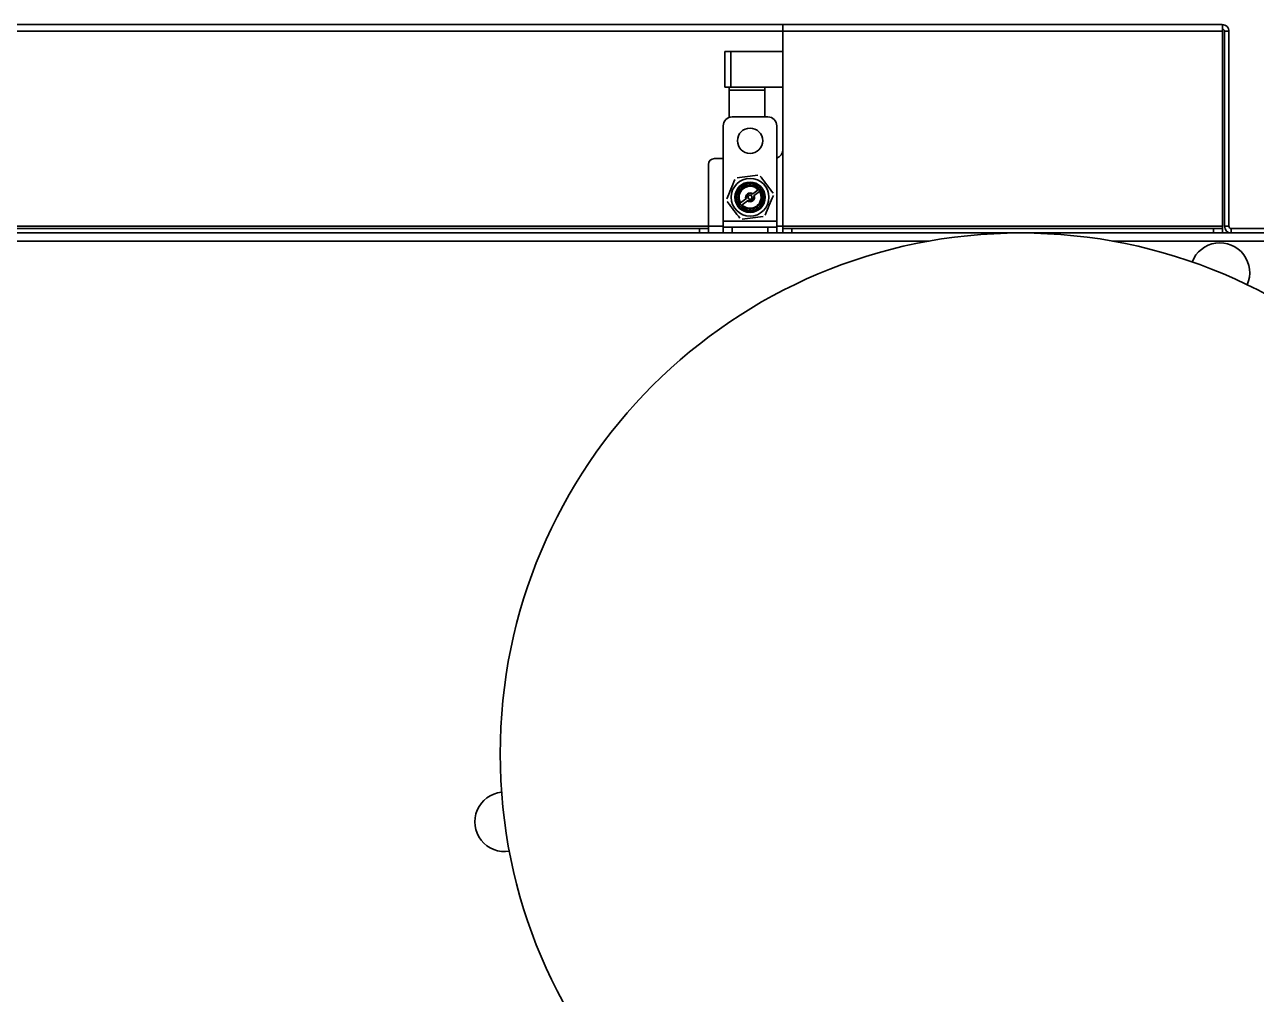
# Model space of a CAD drawing. Header units: millimetres. Extents: x 0 to 420, y 0 to 297.
# Drawn here: x 281.468 to 285.609, y 148.934 to 152.192 of the extents above; entities that cross this region are included whole.
import ezdxf

# ---------------------------------------------------------------- set-up
doc = ezdxf.new("R2010")
doc.units = ezdxf.units.MM

msp = doc.modelspace()

# ---------------------------------------------------------------- linework, layer by layer
at = {"color": 7, "linetype": 'Continuous', "lineweight": 35}
for p, q in [((276.9447, 152.1922), (284.017, 152.1922)), ((284.017, 152.1922), (285.4947, 152.1922)), ((284.017, 152.1699), (284.017, 152.1922)), ((276.9741, 152.1699), (284.017, 152.1699)), ((284.017, 152.1699), (285.495, 152.1699)), ((284.017, 151.5146), (284.017, 152.1699)), ((285.495, 152.1699), (285.495, 151.5146)), ((285.502, 152.1699), (285.502, 151.5146)), ((285.517, 152.1699), (285.502, 152.1699)), ((285.517, 152.1699), (285.517, 151.5146)), ((283.822, 151.9822), (283.822, 152.1022)), ((283.822, 152.1022), (283.842, 152.1022)), ((283.842, 152.1022), (283.842, 151.9822)), ((283.842, 152.1022), (284.017, 152.1022)), ((283.842, 151.9822), (283.822, 151.9822)), ((283.837, 151.9722), (283.837, 151.9822)), ((283.957, 151.9722), (283.837, 151.9722)), ((283.837, 151.8805), (283.837, 151.9722)), ((284.017, 151.9822), (283.842, 151.9822)), ((283.957, 151.9822), (283.957, 151.9722)), ((283.957, 151.8822), (283.957, 151.9722)), ((283.817, 151.5322), (283.817, 151.8522)), ((283.847, 151.8822), (283.967, 151.8822)), ((283.997, 151.8522), (283.997, 151.5322)), ((283.767, 151.7222), (283.767, 151.5146)), ((283.817, 151.7422), (283.787, 151.7422)), ((283.9339, 151.6377), (283.9161, 151.6242)), ((283.9363, 151.6395), (283.9339, 151.6377)), ((283.8931, 151.6067), (283.8753, 151.5932)), ((283.8979, 151.6003), (283.8802, 151.5868)), ((283.8931, 151.6067), (283.8954, 151.6084)), ((283.8979, 151.6003), (283.9002, 151.602)), ((283.8996, 151.6113), (283.9025, 151.6182)), ((283.9041, 151.6053), (283.8996, 151.6113)), ((283.9025, 151.6182), (283.91, 151.6192)), ((283.9116, 151.6063), (283.9041, 151.6053)), ((283.91, 151.6192), (283.9145, 151.6132)), ((283.9145, 151.6132), (283.9116, 151.6063)), ((283.9139, 151.6225), (283.9161, 151.6242)), ((283.9187, 151.6161), (283.921, 151.6178)), ((283.9388, 151.6313), (283.921, 151.6178)), ((283.9412, 151.6331), (283.9388, 151.6313)), ((283.8753, 151.5932), (283.8729, 151.5914)), ((283.8802, 151.5868), (283.8778, 151.585)), ((283.767, 151.5146), (277.127, 151.5146)), ((283.767, 151.5072), (283.767, 151.5146)), ((283.767, 151.5146), (283.817, 151.5146)), ((283.817, 151.5322), (283.817, 151.5122)), ((283.997, 151.5322), (283.817, 151.5322)), ((283.997, 151.5122), (283.997, 151.5322)), ((283.997, 151.5146), (284.017, 151.5146)), ((285.495, 151.5146), (284.017, 151.5146)), ((284.017, 151.5146), (284.017, 151.5072)), ((285.495, 151.5072), (285.495, 151.5146)), ((285.517, 151.5146), (285.502, 151.5146)), ((277.127, 151.4922), (286.287, 151.4922)), ((283.737, 151.5072), (277.1391, 151.5072)), ((283.737, 151.4922), (283.737, 151.5072)), ((283.737, 151.5072), (283.767, 151.5072)), ((283.767, 151.5072), (283.767, 151.4922)), ((283.817, 151.4922), (283.817, 151.5122)), ((283.817, 151.5122), (283.847, 151.5122)), ((283.847, 151.5122), (283.847, 151.4922)), ((283.847, 151.5122), (283.967, 151.5122)), ((283.967, 151.4922), (283.967, 151.5122)), ((283.967, 151.5122), (283.997, 151.5122)), ((283.997, 151.5122), (283.997, 151.4922)), ((284.017, 151.4922), (284.017, 151.5072)), ((284.017, 151.5072), (284.047, 151.5072)), ((284.047, 151.5072), (284.047, 151.4922)), ((285.465, 151.5072), (284.047, 151.5072)), ((285.465, 151.4922), (285.465, 151.5072)), ((285.465, 151.5072), (285.495, 151.5072)), ((285.495, 151.5072), (285.495, 151.4922)), ((285.5244, 151.5072), (285.5244, 151.4922)), ((285.652, 151.5072), (285.5244, 151.5072)), ((275.347, 151.4649), (284.5088, 151.4649)), ((285.1253, 151.4649), (286.287, 151.4649))]:
    msp.add_line(p, q, dxfattribs=at)
for centre, radius in [((283.907, 151.8022), 0.0425), ((283.907, 151.6122), 0.0636), ((283.907, 151.6122), 0.051), ((283.907, 151.6122), 0.05), ((283.907, 151.6122), 0.0454), ((284.817, 149.7422), 1.75)]:
    msp.add_circle(centre, radius, dxfattribs=at)
for centre, radius, start, end in [((283.847, 151.8522), 0.03, 90, 180), ((283.967, 151.8522), 0.03, 0, 90), ((283.987, 151.7722), 0.03, 289.4712, 0), ((283.787, 151.7222), 0.02, 90, 180), ((283.907, 151.6122), 0.04, 42.9188, 211.4405), ((283.907, 151.6122), 0.037, 43.3859, 210.9734), ((283.907, 151.6122), 0.04, 31.4405, 42.9188), ((283.907, 151.6122), 0.04, 222.9188, 31.4405), ((283.907, 151.6122), 0.037, 223.3859, 30.9734), ((283.907, 151.6122), 0.015, 52.6457, 201.7136), ((283.907, 151.6122), 0.0123, 56.1655, 198.1937), ((283.907, 151.6122), 0.015, 232.6457, 21.7136), ((283.907, 151.6122), 0.0123, 236.1655, 18.1937), ((283.907, 151.6122), 0.04, 211.4405, 222.9188), ((285.5244, 151.5146), 0.0224, 180, 270), ((285.5244, 151.5146), 0.00737, 180, 270), ((285.4867, 151.3591), 0.1, 335.8658, 159.1403), ((283.082, 149.5137), 0.1, 95.8658, 279.1403)]:
    msp.add_arc(centre, radius, start, end, dxfattribs=at)
for points in [[(285.4947, 152.1922), (285.4947, 152.1919), (285.4948, 152.1912), (285.4948, 152.1861), (285.4949, 152.1787), (285.4949, 152.1728), (285.495, 152.1699)], [(285.517, 152.1699), (285.5167, 152.1728), (285.516, 152.1787), (285.5109, 152.1861), (285.5035, 152.1912), (285.4976, 152.1919), (285.4947, 152.1922)], [(285.502, 152.1699), (285.5019, 152.1708), (285.5017, 152.1728), (285.5, 152.1752), (285.4976, 152.1769), (285.4956, 152.1771), (285.4947, 152.1772)]]:
    msp.add_open_spline(points, degree=3, dxfattribs=at)
for points, knots in [([(283.8632, 151.6773), (283.8748, 151.6787), (283.8982, 151.6817), (283.9216, 151.6846), (283.9334, 151.6861)], [0, 0, 0, 0, 0.496157, 1, 1, 1, 1]), ([(283.9414, 151.6827), (283.9423, 151.6816), (283.9498, 151.6717), (283.9641, 151.6528), (283.9775, 151.6352), (283.9842, 151.6264)], [0, 0, 0, 0, 0.062028, 0.527744, 1, 1, 1, 1]), ([(283.8288, 151.6068), (283.8333, 151.6176), (283.8425, 151.6393), (283.8516, 151.661), (283.8562, 151.672)], [0, 0, 0, 0, 0.4961568, 1, 1, 1, 1]), ([(283.8727, 151.5418), (283.866, 151.5505), (283.8527, 151.5681), (283.8384, 151.587), (283.8308, 151.597), (283.8299, 151.5981)], [0, 0, 0, 0, 0.4658, 0.937972, 1, 1, 1, 1]), ([(283.9853, 151.6177), (283.9807, 151.6069), (283.9716, 151.5852), (283.9625, 151.5634), (283.9578, 151.5525)], [0, 0, 0, 0, 0.496157, 1, 1, 1, 1]), ([(283.9509, 151.5472), (283.9393, 151.5457), (283.9159, 151.5428), (283.8925, 151.5399), (283.8807, 151.5384)], [0, 0, 0, 0, 0.496157, 1, 1, 1, 1])]:
    msp.add_open_spline(points, degree=3, knots=knots, dxfattribs=at)

doc.saveas('drawing.dxf')
